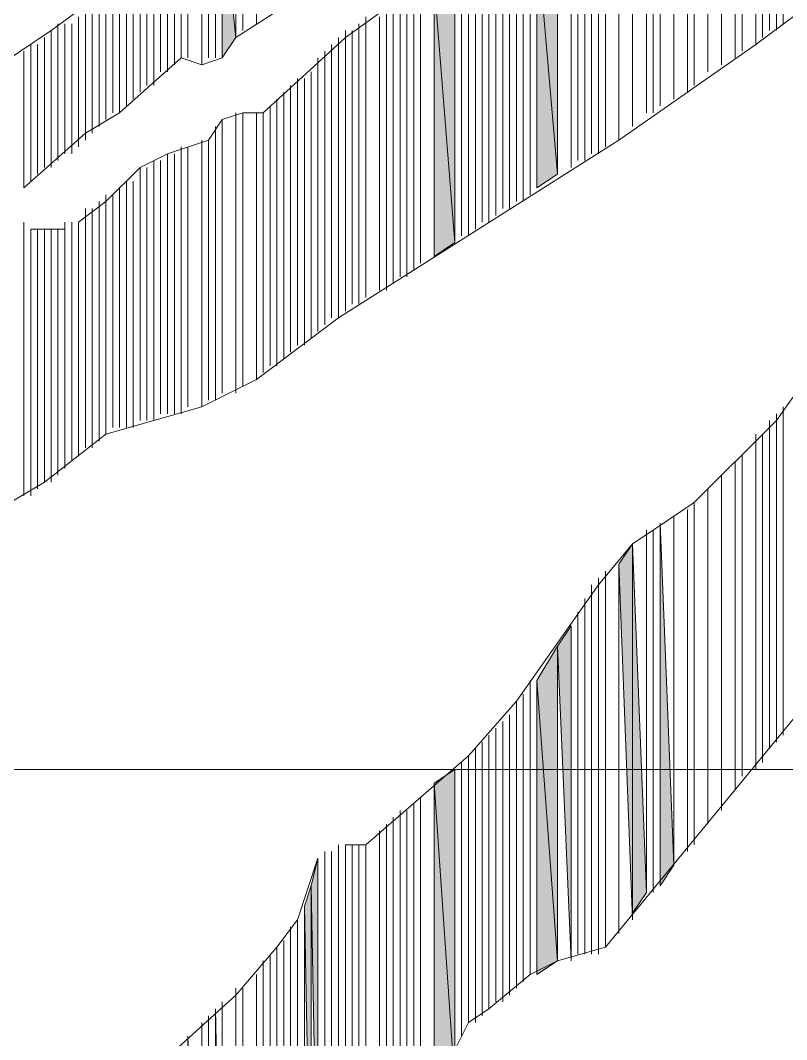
# Model space of a CAD drawing. Header units: millimetres. Extents: x -30643 to 86172, y -19411 to 63186.
# Drawn here: x 82897.8 to 82976.6, y -1734.6 to -1629.8 of the extents above; entities that cross this region are included whole.
import ezdxf

# ---------------------------------------------------------------- set-up
doc = ezdxf.new("R2010")
doc.units = ezdxf.units.MM

msp = doc.modelspace()

# ---------------------------------------------------------------- hatches: boundary and pattern name
h = msp.add_hatch(color=0)
h.dxf.hatch_style = 2
h.paths.add_polyline_path([(82918.55, -1633.62), (82919.96, -1631.51), (82918.55, -1618.14)])
h = msp.add_hatch(color=0)
h.dxf.hatch_style = 2
h.paths.add_polyline_path([(82953.03, -1645.59), (82953.03, -1619.55), (82950.92, -1620.96)])
h = msp.add_hatch(color=0)
h.dxf.hatch_style = 2
h.paths.add_polyline_path([(82950.92, -1646.99), (82953.03, -1645.59), (82950.92, -1620.96)])
h = msp.add_hatch(color=0)
h.dxf.hatch_style = 2
h.paths.add_polyline_path([(82942.48, -1652.62), (82942.48, -1625.18), (82940.37, -1625.88)])
h = msp.add_hatch(color=0)
h.dxf.hatch_style = 2
h.paths.add_polyline_path([(82940.37, -1654.03), (82942.48, -1652.62), (82940.37, -1625.88)])
h = msp.add_hatch(color=0)
h.dxf.hatch_style = 2
h.paths.add_polyline_path([(82963.59, -1718.77), (82964.99, -1716.66), (82963.59, -1681.47)])
h = msp.add_hatch(color=0)
h.dxf.hatch_style = 2
h.paths.add_polyline_path([(82960.77, -1722.29), (82960.77, -1683.59), (82959.36, -1685.7)])
h = msp.add_hatch(color=0)
h.dxf.hatch_style = 2
h.paths.add_polyline_path([(82960.77, -1721.58), (82962.18, -1719.47), (82960.77, -1683.59)])
h = msp.add_hatch(color=0)
h.dxf.hatch_style = 2
h.paths.add_polyline_path([(82954.44, -1726.51), (82954.44, -1692.03), (82953.03, -1694.14)])
h = msp.add_hatch(color=0)
h.dxf.hatch_style = 2
h.paths.add_polyline_path([(82953.03, -1726.51), (82953.03, -1694.14), (82950.92, -1697.66)])
h = msp.add_hatch(color=0)
h.dxf.hatch_style = 2
h.paths.add_polyline_path([(82950.92, -1727.92), (82953.03, -1726.51), (82950.92, -1697.66)])
h = msp.add_hatch(color=0)
h.dxf.hatch_style = 2
h.paths.add_polyline_path([(82942.48, -1739.18), (82942.48, -1706.81), (82940.37, -1708.21)])
h = msp.add_hatch(color=0)
h.dxf.hatch_style = 2
h.paths.add_polyline_path([(82940.37, -1741.29), (82942.48, -1739.18), (82940.37, -1708.21)])
h = msp.add_hatch(color=0)
h.dxf.hatch_style = 2
h.paths.add_polyline_path([(82928.4, -1755.36), (82928.4, -1715.95), (82927.7, -1718.77)])
h = msp.add_hatch(color=0)
h.dxf.hatch_style = 2
h.paths.add_polyline_path([(82927.7, -1756.77), (82927.7, -1718.77), (82927, -1720.88)])
h = msp.add_hatch(color=0)
h.dxf.hatch_style = 2
h.paths.add_polyline_path([(82917.85, -1770.14), (82918.55, -1765.92), (82917.85, -1731.44)])
h = msp.add_hatch(color=0)
h.dxf.hatch_style = 2
h.paths.add_polyline_path([(82915.03, -1774.36), (82916.44, -1772.25), (82915.03, -1734.25)])

# ---------------------------------------------------------------- linework, layer by layer
at = {"color": 0, "lineweight": 0}
for points in [[(82975.55, -1630.11), (82975.55, -1602.66)], [(82975.55, -1630.11), (82975.55, -1602.66)], [(82975.55, -1630.11), (82975.55, -1602.66)], [(82975.55, -1630.11), (82975.55, -1602.66)], [(82976.25, -1630.11), (82976.25, -1602.66)], [(82976.25, -1630.11), (82976.25, -1602.66)], [(82976.25, -1630.11), (82976.25, -1602.66)], [(82976.25, -1630.11), (82976.25, -1602.66)], [(82974.85, -1630.81), (82974.85, -1604.07)], [(82974.85, -1630.81), (82974.85, -1604.07)], [(82975.55, -1630.81), (82975.55, -1603.37)], [(82975.55, -1630.81), (82975.55, -1603.37)], [(82975.55, -1630.11), (82975.55, -1603.37)], [(82975.55, -1630.11), (82975.55, -1603.37)], [(82975.55, -1630.81), (82975.55, -1604.07)], [(82975.55, -1630.81), (82975.55, -1604.07)], [(82974.14, -1631.51), (82974.14, -1604.77)], [(82974.14, -1631.51), (82974.14, -1604.77)], [(82974.85, -1630.81), (82974.85, -1604.77)], [(82974.85, -1630.81), (82974.85, -1604.77)], [(82972.03, -1632.92), (82972.03, -1606.18)], [(82972.03, -1632.92), (82972.03, -1606.18)], [(82973.44, -1632.22), (82973.44, -1605.48)], [(82973.44, -1632.22), (82973.44, -1605.48)], [(82973.44, -1631.51), (82973.44, -1605.48)], [(82973.44, -1631.51), (82973.44, -1605.48)], [(82974.14, -1631.51), (82974.14, -1605.48)], [(82974.14, -1631.51), (82974.14, -1605.48)], [(82971.33, -1633.62), (82971.33, -1606.88)], [(82971.33, -1633.62), (82971.33, -1606.88)], [(82969.92, -1634.33), (82969.92, -1607.59)], [(82969.92, -1634.33), (82969.92, -1607.59)], [(82969.92, -1634.33), (82969.92, -1607.59)], [(82969.92, -1634.33), (82969.92, -1607.59)], [(82968.51, -1635.03), (82968.51, -1609)], [(82968.51, -1635.03), (82968.51, -1609)], [(82966.4, -1637.14), (82966.4, -1610.4)], [(82966.4, -1637.14), (82966.4, -1610.4)], [(82967.1, -1636.44), (82967.1, -1609.7)], [(82967.1, -1636.44), (82967.1, -1609.7)], [(82967.1, -1636.44), (82967.1, -1609.7)], [(82967.1, -1636.44), (82967.1, -1609.7)], [(82964.99, -1637.85), (82964.99, -1611.11)], [(82964.99, -1637.85), (82964.99, -1611.11)], [(82964.99, -1637.85), (82964.99, -1611.11)], [(82964.99, -1637.85), (82964.99, -1611.11)], [(82962.18, -1639.25), (82962.18, -1612.51)], [(82962.18, -1639.25), (82962.18, -1612.51)], [(82962.88, -1639.25), (82962.88, -1612.51)], [(82962.88, -1639.25), (82962.88, -1612.51)], [(82962.88, -1639.25), (82962.88, -1612.51)], [(82962.88, -1639.25), (82962.88, -1612.51)], [(82963.59, -1638.55), (82963.59, -1611.81)], [(82963.59, -1638.55), (82963.59, -1611.81)], [(82963.59, -1638.55), (82963.59, -1612.51)], [(82963.59, -1638.55), (82963.59, -1612.51)], [(82960.77, -1640.66), (82960.77, -1613.92)], [(82960.77, -1640.66), (82960.77, -1613.92)], [(82960.77, -1640.66), (82960.77, -1613.92)], [(82960.77, -1640.66), (82960.77, -1613.92)], [(82959.36, -1642.07), (82959.36, -1615.33)], [(82959.36, -1642.07), (82959.36, -1615.33)], [(82959.36, -1642.07), (82959.36, -1615.33)], [(82959.36, -1642.07), (82959.36, -1615.33)], [(82920.66, -1630.81), (82920.66, -1616.74)], [(82920.66, -1630.81), (82920.66, -1616.74)], [(82920.66, -1630.81), (82920.66, -1616.74)], [(82920.66, -1630.81), (82920.66, -1616.74)], [(82922.07, -1630.11), (82922.07, -1616.03)], [(82922.07, -1630.11), (82922.07, -1616.03)], [(82956.55, -1643.48), (82956.55, -1616.74)], [(82956.55, -1643.48), (82956.55, -1616.74)], [(82957.25, -1642.77), (82957.25, -1616.03)], [(82957.25, -1642.77), (82957.25, -1616.03)], [(82957.25, -1643.48), (82957.25, -1616.74)], [(82957.25, -1643.48), (82957.25, -1616.74)], [(82957.96, -1642.77), (82957.96, -1616.03)], [(82957.96, -1642.77), (82957.96, -1616.03)], [(82957.96, -1642.77), (82957.96, -1616.03)], [(82957.96, -1642.77), (82957.96, -1616.03)], [(82919.96, -1631.51), (82919.96, -1617.44)], [(82919.96, -1631.51), (82919.96, -1617.44)], [(82919.96, -1631.51), (82919.96, -1617.44)], [(82919.96, -1631.51), (82919.96, -1617.44)], [(82919.96, -1630.81), (82919.96, -1617.44)], [(82919.96, -1630.81), (82919.96, -1617.44)], [(82955.14, -1644.18), (82955.14, -1617.44)], [(82955.14, -1644.18), (82955.14, -1617.44)], [(82955.85, -1644.18), (82955.85, -1617.44)], [(82955.85, -1644.18), (82955.85, -1617.44)], [(82917.14, -1633.62), (82917.14, -1618.85)], [(82917.14, -1633.62), (82917.14, -1618.85)], [(82917.85, -1633.62), (82917.85, -1618.85)], [(82917.85, -1633.62), (82917.85, -1618.85)], [(82918.55, -1633.62), (82918.55, -1618.14)], [(82918.55, -1633.62), (82918.55, -1618.14)], [(82918.55, -1633.62), (82918.55, -1618.14)], [(82918.55, -1633.62), (82918.55, -1618.14)], [(82918.55, -1633.62), (82918.55, -1618.14)], [(82918.55, -1633.62), (82919.96, -1631.51), (82918.55, -1618.14)], [(82954.44, -1644.88), (82954.44, -1618.14)], [(82954.44, -1644.88), (82954.44, -1618.14)], [(82916.44, -1634.33), (82916.44, -1619.55)], [(82916.44, -1634.33), (82916.44, -1619.55)], [(82916.44, -1634.33), (82916.44, -1619.55)], [(82916.44, -1634.33), (82916.44, -1619.55)], [(82917.14, -1633.62), (82917.14, -1619.55)], [(82917.14, -1633.62), (82917.14, -1619.55)], [(82953.03, -1645.59), (82953.03, -1619.55), (82950.92, -1620.96)], [(82953.03, -1645.59), (82953.03, -1619.55)], [(82914.33, -1633.62), (82914.33, -1621.66)], [(82914.33, -1633.62), (82914.33, -1621.66)], [(82915.03, -1633.62), (82915.03, -1620.96)], [(82915.03, -1633.62), (82915.03, -1620.96)], [(82915.03, -1633.62), (82915.03, -1620.96)], [(82915.03, -1633.62), (82915.03, -1620.96)], [(82948.81, -1648.4), (82948.81, -1621.66)], [(82948.81, -1648.4), (82948.81, -1621.66)], [(82949.51, -1648.4), (82949.51, -1621.66)], [(82949.51, -1648.4), (82949.51, -1621.66)], [(82949.51, -1647.7), (82949.51, -1621.66)], [(82949.51, -1647.7), (82949.51, -1621.66)], [(82949.51, -1647.7), (82949.51, -1621.66)], [(82949.51, -1647.7), (82949.51, -1621.66)], [(82949.51, -1647.7), (82949.51, -1621.66)], [(82949.51, -1647.7), (82949.51, -1621.66)], [(82950.22, -1647.7), (82950.22, -1620.96)], [(82950.22, -1647.7), (82950.22, -1620.96)], [(82950.92, -1646.99), (82950.92, -1620.96)], [(82950.92, -1646.99), (82953.03, -1645.59), (82950.92, -1620.96)], [(82912.22, -1635.03), (82912.22, -1622.37)], [(82912.22, -1635.03), (82912.22, -1622.37)], [(82912.92, -1635.03), (82912.92, -1622.37)], [(82912.92, -1635.03), (82912.92, -1622.37)], [(82912.92, -1635.03), (82912.92, -1622.37)], [(82912.92, -1635.03), (82912.92, -1622.37)], [(82912.92, -1635.03), (82912.92, -1622.37)], [(82912.92, -1635.03), (82912.92, -1622.37)], [(82912.92, -1635.03), (82912.92, -1622.37)], [(82912.92, -1635.03), (82912.92, -1622.37)], [(82912.92, -1635.03), (82912.92, -1622.37)], [(82912.92, -1635.03), (82912.92, -1622.37)], [(82913.63, -1634.33), (82913.63, -1622.37)], [(82913.63, -1634.33), (82913.63, -1622.37)], [(82948.11, -1649.11), (82948.11, -1622.37)], [(82948.11, -1649.11), (82948.11, -1622.37)], [(82948.81, -1648.4), (82948.81, -1622.37)], [(82948.81, -1648.4), (82948.81, -1622.37)], [(82910.81, -1636.44), (82910.81, -1623.77)], [(82910.81, -1636.44), (82910.81, -1623.77)], [(82911.51, -1635.74), (82911.51, -1623.07)], [(82911.51, -1635.74), (82911.51, -1623.07)], [(82911.51, -1636.44), (82911.51, -1623.77)], [(82911.51, -1636.44), (82911.51, -1623.77)], [(82911.51, -1635.74), (82911.51, -1623.77)], [(82911.51, -1635.74), (82911.51, -1623.77)], [(82912.22, -1635.03), (82912.22, -1623.07)], [(82912.22, -1635.03), (82912.22, -1623.07)], [(82945.29, -1650.51), (82945.29, -1623.77)], [(82945.29, -1650.51), (82945.29, -1623.77)], [(82945.99, -1650.51), (82945.99, -1623.77)], [(82945.99, -1650.51), (82945.99, -1623.77)], [(82945.99, -1649.81), (82945.99, -1623.77)], [(82945.99, -1649.81), (82945.99, -1623.77)], [(82946.7, -1649.81), (82946.7, -1623.07)], [(82946.7, -1649.81), (82946.7, -1623.07)], [(82947.4, -1649.11), (82947.4, -1623.07)], [(82947.4, -1649.11), (82947.4, -1623.07)], [(82947.4, -1649.11), (82947.4, -1623.07)], [(82947.4, -1649.11), (82947.4, -1623.07)], [(82947.4, -1649.11), (82947.4, -1623.07)], [(82947.4, -1649.11), (82947.4, -1623.07)], [(82910.11, -1637.14), (82910.11, -1624.48)], [(82910.11, -1637.14), (82910.11, -1624.48)], [(82910.11, -1637.14), (82910.11, -1624.48)], [(82910.11, -1637.14), (82910.11, -1624.48)], [(82910.11, -1637.14), (82910.11, -1624.48)], [(82910.11, -1637.14), (82910.11, -1624.48)], [(82943.88, -1651.92), (82943.88, -1624.48)], [(82943.88, -1651.92), (82943.88, -1624.48)], [(82943.88, -1651.22), (82943.88, -1624.48)], [(82943.88, -1651.22), (82943.88, -1624.48)], [(82944.59, -1651.22), (82944.59, -1624.48)], [(82944.59, -1651.22), (82944.59, -1624.48)], [(82944.59, -1651.22), (82944.59, -1624.48)], [(82944.59, -1651.22), (82944.59, -1624.48)], [(82908, -1639.25), (82908, -1625.88)], [(82908, -1639.25), (82908, -1625.88)], [(82908, -1639.25), (82908, -1625.88)], [(82908, -1639.25), (82908, -1625.88)], [(82908, -1638.55), (82908, -1625.88)], [(82908, -1638.55), (82908, -1625.88)], [(82908.7, -1637.85), (82908.7, -1625.18)], [(82908.7, -1637.85), (82908.7, -1625.18)], [(82908.7, -1637.85), (82908.7, -1625.18)], [(82908.7, -1637.85), (82908.7, -1625.18)], [(82908.7, -1637.85), (82908.7, -1625.18)], [(82908.7, -1637.85), (82908.7, -1625.18)], [(82908.7, -1638.55), (82908.7, -1625.88)], [(82908.7, -1638.55), (82908.7, -1625.88)], [(82909.4, -1637.85), (82909.4, -1625.18)], [(82909.4, -1637.85), (82909.4, -1625.18)], [(82942.48, -1652.62), (82942.48, -1625.18), (82940.37, -1625.88)], [(82940.37, -1654.03), (82940.37, -1625.88)], [(82940.37, -1654.03), (82940.37, -1625.88)], [(82940.37, -1654.03), (82940.37, -1625.88)], [(82940.37, -1654.03), (82942.48, -1652.62), (82940.37, -1625.88)], [(82942.48, -1652.62), (82942.48, -1625.18)], [(82943.18, -1651.92), (82943.18, -1625.18)], [(82943.18, -1651.92), (82943.18, -1625.18)], [(82943.18, -1651.92), (82943.18, -1625.18)], [(82943.18, -1651.92), (82943.18, -1625.18)], [(82943.18, -1651.92), (82943.18, -1625.18)], [(82943.18, -1651.92), (82943.18, -1625.18)], [(82907.29, -1639.25), (82907.29, -1626.59)], [(82907.29, -1639.25), (82907.29, -1626.59)], [(82938.96, -1654.73), (82938.96, -1626.59)], [(82938.96, -1654.73), (82938.96, -1626.59)], [(82940.37, -1654.03), (82940.37, -1626.59)], [(82940.37, -1654.03), (82940.37, -1626.59)], [(82905.18, -1641.37), (82905.18, -1628)], [(82905.18, -1641.37), (82905.18, -1628)], [(82905.18, -1641.37), (82905.18, -1628)], [(82905.18, -1641.37), (82905.18, -1628)], [(82905.18, -1641.37), (82905.18, -1628)], [(82905.18, -1641.37), (82905.18, -1628)], [(82905.88, -1640.66), (82905.88, -1628)], [(82905.88, -1640.66), (82905.88, -1628)], [(82906.59, -1639.96), (82906.59, -1627.29)], [(82906.59, -1639.96), (82906.59, -1627.29)], [(82906.59, -1639.96), (82906.59, -1627.29)], [(82906.59, -1639.96), (82906.59, -1627.29)], [(82936.14, -1656.85), (82936.14, -1628)], [(82936.14, -1656.85), (82936.14, -1628)], [(82936.85, -1656.14), (82936.85, -1627.29)], [(82936.85, -1656.14), (82936.85, -1627.29)], [(82937.55, -1656.14), (82937.55, -1627.29)], [(82937.55, -1656.14), (82937.55, -1627.29)], [(82937.55, -1655.44), (82937.55, -1627.29)], [(82937.55, -1655.44), (82937.55, -1627.29)], [(82937.55, -1655.44), (82937.55, -1627.29)], [(82937.55, -1655.44), (82937.55, -1627.29)], [(82938.25, -1655.44), (82938.25, -1627.29)], [(82938.25, -1655.44), (82938.25, -1627.29)], [(82904.48, -1642.07), (82904.48, -1628.7)], [(82904.48, -1642.07), (82904.48, -1628.7)], [(82904.48, -1641.37), (82904.48, -1628.7)], [(82904.48, -1641.37), (82904.48, -1628.7)], [(82935.44, -1657.55), (82935.44, -1628.7)], [(82935.44, -1657.55), (82935.44, -1628.7)], [(82935.44, -1656.85), (82935.44, -1628.7)], [(82935.44, -1656.85), (82935.44, -1628.7)], [(82901.66, -1644.18), (82901.66, -1630.11)], [(82901.66, -1644.18), (82901.66, -1630.11)], [(82901.66, -1643.48), (82901.66, -1630.11)], [(82901.66, -1643.48), (82901.66, -1630.11)], [(82902.37, -1643.48), (82902.37, -1630.11)], [(82902.37, -1643.48), (82902.37, -1630.11)], [(82902.37, -1643.48), (82902.37, -1630.11)], [(82902.37, -1643.48), (82902.37, -1630.11)], [(82902.37, -1643.48), (82902.37, -1630.11)], [(82902.37, -1643.48), (82902.37, -1630.11)], [(82903.07, -1643.48), (82903.07, -1630.11)], [(82903.07, -1643.48), (82903.07, -1630.11)], [(82903.77, -1642.77), (82903.77, -1629.4)], [(82903.77, -1642.77), (82903.77, -1629.4)], [(82903.77, -1642.07), (82903.77, -1629.4)], [(82903.77, -1642.07), (82903.77, -1629.4)], [(82903.77, -1642.07), (82903.77, -1629.4)], [(82903.77, -1642.07), (82903.77, -1629.4)], [(82932.62, -1658.96), (82932.62, -1630.11)], [(82932.62, -1658.96), (82932.62, -1630.11)], [(82933.33, -1658.25), (82933.33, -1629.4)], [(82933.33, -1658.25), (82933.33, -1629.4)], [(82933.33, -1658.25), (82933.33, -1630.11)], [(82933.33, -1658.25), (82933.33, -1630.11)], [(82933.33, -1658.25), (82933.33, -1630.11)], [(82933.33, -1658.25), (82933.33, -1630.11)], [(82934.74, -1657.55), (82934.74, -1629.4)], [(82934.74, -1657.55), (82934.74, -1629.4)], [(82900.96, -1644.18), (82900.96, -1630.81)], [(82900.96, -1644.18), (82900.96, -1630.81)], [(82900.96, -1644.18), (82900.96, -1630.81)], [(82900.96, -1644.18), (82900.96, -1630.81)], [(82901.66, -1644.18), (82901.66, -1630.81)], [(82901.66, -1644.18), (82901.66, -1630.81)], [(82901.66, -1644.18), (82901.66, -1630.81)], [(82901.66, -1644.18), (82901.66, -1630.81)], [(82931.22, -1659.66), (82931.22, -1630.81)], [(82931.22, -1659.66), (82931.22, -1630.81)], [(82931.22, -1659.66), (82931.22, -1630.81)], [(82931.22, -1659.66), (82931.22, -1630.81)], [(82931.92, -1658.96), (82931.92, -1630.81)], [(82931.92, -1658.96), (82931.92, -1630.81)], [(82898.85, -1646.29), (82898.85, -1632.22)], [(82898.85, -1646.29), (82898.85, -1632.22)], [(82898.85, -1646.29), (82898.85, -1632.22)], [(82898.85, -1646.29), (82898.85, -1632.22)], [(82899.55, -1645.59), (82899.55, -1632.22)], [(82899.55, -1645.59), (82899.55, -1632.22)], [(82900.26, -1644.88), (82900.26, -1631.51)], [(82900.26, -1644.88), (82900.26, -1631.51)], [(82900.26, -1644.88), (82900.26, -1631.51)], [(82900.26, -1644.88), (82900.26, -1631.51)], [(82900.26, -1644.88), (82900.26, -1631.51)], [(82900.26, -1644.88), (82900.26, -1631.51)], [(82900.96, -1644.88), (82900.96, -1631.51)], [(82900.96, -1644.88), (82900.96, -1631.51)], [(82900.96, -1644.88), (82900.96, -1631.51)], [(82900.96, -1644.88), (82900.96, -1631.51)], [(82929.81, -1660.36), (82929.81, -1632.22)], [(82929.81, -1660.36), (82929.81, -1632.22)], [(82930.51, -1660.36), (82930.51, -1631.51)], [(82930.51, -1660.36), (82930.51, -1631.51)], [(82930.51, -1660.36), (82930.51, -1632.22)], [(82930.51, -1660.36), (82930.51, -1632.22)], [(82930.51, -1660.36), (82930.51, -1632.22)], [(82930.51, -1660.36), (82930.51, -1632.22)], [(82930.51, -1660.36), (82930.51, -1632.22)], [(82930.51, -1660.36), (82930.51, -1632.22)], [(82930.51, -1660.36), (82930.51, -1632.22)], [(82930.51, -1660.36), (82930.51, -1632.22)], [(82931.22, -1659.66), (82931.22, -1631.51)], [(82931.22, -1659.66), (82931.22, -1631.51)], [(82931.22, -1659.66), (82931.22, -1631.51)], [(82931.22, -1659.66), (82931.22, -1631.51)], [(82931.22, -1659.66), (82931.22, -1631.51)], [(82931.22, -1659.66), (82931.22, -1631.51)], [(82898.14, -1646.99), (82898.14, -1632.92)], [(82898.14, -1646.99), (82898.14, -1632.92)], [(82898.14, -1646.99), (82898.14, -1632.92)], [(82898.14, -1646.99), (82898.14, -1632.92)], [(82898.14, -1646.99), (82898.14, -1632.92)], [(82898.14, -1646.99), (82898.14, -1632.92)], [(82898.85, -1646.29), (82898.85, -1632.92)], [(82898.85, -1646.29), (82898.85, -1632.92)], [(82898.85, -1646.29), (82898.85, -1632.92)], [(82898.85, -1646.29), (82898.85, -1632.92)], [(82929.11, -1661.07), (82929.11, -1632.92)], [(82929.11, -1661.07), (82929.11, -1632.92)], [(82928.4, -1661.77), (82928.4, -1633.62)], [(82928.4, -1661.77), (82928.4, -1633.62)], [(82929.11, -1661.07), (82929.11, -1633.62)], [(82929.11, -1661.07), (82929.11, -1633.62)], [(82927.7, -1662.48), (82927.7, -1635.03)], [(82927.7, -1662.48), (82927.7, -1635.03)], [(82925.59, -1663.88), (82925.59, -1636.44)], [(82925.59, -1663.88), (82925.59, -1636.44)], [(82926.29, -1663.18), (82926.29, -1635.74)], [(82926.29, -1663.18), (82926.29, -1635.74)], [(82926.29, -1663.18), (82926.29, -1636.44)], [(82926.29, -1663.18), (82926.29, -1636.44)], [(82927, -1663.18), (82927, -1635.74)], [(82927, -1663.18), (82927, -1635.74)], [(82927, -1663.18), (82927, -1635.74)], [(82927, -1663.18), (82927, -1635.74)], [(82927, -1663.18), (82927, -1635.74)], [(82927, -1663.18), (82927, -1635.74)], [(82924.88, -1664.59), (82924.88, -1637.14)], [(82924.88, -1664.59), (82924.88, -1637.14)], [(82924.88, -1664.59), (82924.88, -1637.14)], [(82924.88, -1664.59), (82924.88, -1637.14)], [(82923.48, -1665.29), (82923.48, -1638.55)], [(82923.48, -1665.29), (82923.48, -1638.55)], [(82923.48, -1665.29), (82923.48, -1638.55)], [(82923.48, -1665.29), (82923.48, -1638.55)], [(82924.18, -1665.29), (82924.18, -1637.85)], [(82924.18, -1665.29), (82924.18, -1637.85)], [(82924.18, -1664.59), (82924.18, -1637.85)], [(82924.18, -1664.59), (82924.18, -1637.85)], [(82924.18, -1664.59), (82924.18, -1637.85)], [(82924.18, -1664.59), (82924.18, -1637.85)], [(82924.18, -1664.59), (82924.18, -1637.85)], [(82924.18, -1664.59), (82924.18, -1637.85)], [(82924.18, -1665.29), (82924.18, -1638.55)], [(82924.18, -1665.29), (82924.18, -1638.55)], [(82919.96, -1668.1), (82919.96, -1639.25)], [(82919.96, -1668.1), (82919.96, -1639.25)], [(82919.96, -1667.4), (82919.96, -1639.25)], [(82919.96, -1667.4), (82919.96, -1639.25)], [(82919.96, -1667.4), (82919.96, -1639.25)], [(82919.96, -1667.4), (82919.96, -1639.25)], [(82920.66, -1667.4), (82920.66, -1639.25)], [(82920.66, -1667.4), (82920.66, -1639.25)], [(82920.66, -1667.4), (82920.66, -1639.25)], [(82920.66, -1667.4), (82920.66, -1639.25)], [(82922.07, -1666.7), (82922.07, -1639.25)], [(82922.07, -1666.7), (82922.07, -1639.25)], [(82922.77, -1665.99), (82922.77, -1639.25)], [(82922.77, -1665.99), (82922.77, -1639.25)], [(82917.85, -1668.81), (82917.85, -1640.66)], [(82917.85, -1668.81), (82917.85, -1640.66)], [(82918.55, -1668.1), (82918.55, -1639.96)], [(82918.55, -1668.1), (82918.55, -1639.96)], [(82918.55, -1668.1), (82918.55, -1639.96)], [(82918.55, -1668.1), (82918.55, -1639.96)], [(82918.55, -1668.1), (82918.55, -1639.96)], [(82918.55, -1668.1), (82918.55, -1639.96)], [(82914.33, -1670.22), (82914.33, -1642.77)], [(82914.33, -1670.22), (82914.33, -1642.77)], [(82915.03, -1669.51), (82915.03, -1642.77)], [(82915.03, -1669.51), (82915.03, -1642.77)], [(82915.03, -1669.51), (82915.03, -1642.77)], [(82915.03, -1669.51), (82915.03, -1642.77)], [(82916.44, -1669.51), (82916.44, -1642.07)], [(82916.44, -1669.51), (82916.44, -1642.07)], [(82916.44, -1669.51), (82916.44, -1642.07)], [(82916.44, -1669.51), (82916.44, -1642.07)], [(82917.14, -1668.81), (82917.14, -1642.07)], [(82917.14, -1668.81), (82917.14, -1642.07)], [(82917.14, -1668.81), (82917.14, -1642.07)], [(82917.14, -1668.81), (82917.14, -1642.07)], [(82912.92, -1670.22), (82912.92, -1643.48)], [(82912.92, -1670.22), (82912.92, -1643.48)], [(82912.92, -1670.22), (82912.92, -1643.48)], [(82912.92, -1670.22), (82912.92, -1643.48)], [(82912.92, -1670.22), (82912.92, -1643.48)], [(82912.92, -1670.22), (82912.92, -1643.48)], [(82912.92, -1670.22), (82912.92, -1643.48)], [(82912.92, -1670.22), (82912.92, -1643.48)], [(82913.63, -1670.22), (82913.63, -1643.48)], [(82913.63, -1670.22), (82913.63, -1643.48)], [(82910.11, -1670.92), (82910.11, -1644.88)], [(82910.11, -1670.92), (82910.11, -1644.88)], [(82910.11, -1670.92), (82910.11, -1644.88)], [(82910.11, -1670.92), (82910.11, -1644.88)], [(82910.11, -1670.92), (82910.11, -1644.88)], [(82910.11, -1670.92), (82910.11, -1644.88)], [(82910.81, -1670.92), (82910.81, -1644.88)], [(82910.81, -1670.92), (82910.81, -1644.88)], [(82911.51, -1670.92), (82911.51, -1644.18)], [(82911.51, -1670.92), (82911.51, -1644.18)], [(82911.51, -1670.92), (82911.51, -1644.18)], [(82911.51, -1670.92), (82911.51, -1644.18)], [(82911.51, -1670.92), (82911.51, -1644.88)], [(82911.51, -1670.92), (82911.51, -1644.88)], [(82912.22, -1670.22), (82912.22, -1644.18)], [(82912.22, -1670.22), (82912.22, -1644.18)], [(82912.22, -1670.22), (82912.22, -1644.18)], [(82912.22, -1670.22), (82912.22, -1644.18)], [(82912.92, -1670.22), (82912.92, -1644.18)], [(82912.92, -1670.22), (82912.92, -1644.18)], [(82908, -1671.62), (82908, -1646.99)], [(82908, -1671.62), (82908, -1646.99)], [(82908, -1671.62), (82908, -1646.99)], [(82908, -1671.62), (82908, -1646.99)], [(82908, -1671.62), (82908, -1646.99)], [(82908, -1671.62), (82908, -1646.99)], [(82908.7, -1671.62), (82908.7, -1646.29)], [(82908.7, -1671.62), (82908.7, -1646.29)], [(82908.7, -1671.62), (82908.7, -1646.29)], [(82908.7, -1671.62), (82908.7, -1646.29)], [(82908.7, -1671.62), (82908.7, -1646.29)], [(82908.7, -1671.62), (82908.7, -1646.29)], [(82908.7, -1671.62), (82908.7, -1646.29)], [(82908.7, -1671.62), (82908.7, -1646.29)], [(82909.4, -1671.62), (82909.4, -1646.29)], [(82909.4, -1671.62), (82909.4, -1646.29)], [(82906.59, -1672.33), (82906.59, -1647.7)], [(82906.59, -1672.33), (82906.59, -1647.7)], [(82907.29, -1671.62), (82907.29, -1647.7)], [(82907.29, -1671.62), (82907.29, -1647.7)], [(82904.48, -1673.73), (82904.48, -1649.11)], [(82904.48, -1673.73), (82904.48, -1649.11)], [(82905.18, -1673.73), (82905.18, -1649.11)], [(82905.18, -1673.73), (82905.18, -1649.11)], [(82905.18, -1673.73), (82905.18, -1649.11)], [(82905.18, -1673.73), (82905.18, -1649.11)], [(82905.18, -1673.03), (82905.18, -1649.11)], [(82905.18, -1673.03), (82905.18, -1649.11)], [(82905.88, -1673.03), (82905.88, -1648.4)], [(82905.88, -1673.03), (82905.88, -1648.4)], [(82906.59, -1672.33), (82906.59, -1648.4)], [(82906.59, -1672.33), (82906.59, -1648.4)], [(82904.48, -1673.73), (82904.48, -1649.81)], [(82904.48, -1673.73), (82904.48, -1649.81)], [(82898.14, -1678.66), (82898.14, -1650.51)], [(82898.14, -1678.66), (82898.14, -1650.51)], [(82898.14, -1678.66), (82898.14, -1650.51)], [(82898.14, -1678.66), (82898.14, -1650.51)], [(82898.14, -1678.66), (82898.14, -1651.22)], [(82898.14, -1678.66), (82898.14, -1651.22)], [(82898.85, -1678.66), (82898.85, -1651.22)], [(82898.85, -1678.66), (82898.85, -1651.22)], [(82898.85, -1678.66), (82898.85, -1651.22)], [(82898.85, -1678.66), (82898.85, -1651.22)], [(82898.85, -1677.96), (82898.85, -1651.22)], [(82898.85, -1677.96), (82898.85, -1651.22)], [(82898.85, -1677.96), (82898.85, -1651.22)], [(82898.85, -1677.96), (82898.85, -1651.22)], [(82899.55, -1677.96), (82899.55, -1651.22)], [(82899.55, -1677.96), (82899.55, -1651.22)], [(82900.26, -1677.25), (82900.26, -1651.22)], [(82900.26, -1677.25), (82900.26, -1651.22)], [(82900.26, -1677.25), (82900.26, -1651.22)], [(82900.26, -1677.25), (82900.26, -1651.22)], [(82900.26, -1677.25), (82900.26, -1651.22)], [(82900.26, -1677.25), (82900.26, -1651.22)], [(82900.96, -1677.25), (82900.96, -1651.22)], [(82900.96, -1677.25), (82900.96, -1651.22)], [(82900.96, -1676.55), (82900.96, -1651.22)], [(82900.96, -1676.55), (82900.96, -1651.22)], [(82900.96, -1676.55), (82900.96, -1651.22)], [(82900.96, -1676.55), (82900.96, -1651.22)], [(82900.96, -1676.55), (82900.96, -1651.22)], [(82900.96, -1676.55), (82900.96, -1651.22)], [(82901.66, -1676.55), (82901.66, -1651.22)], [(82901.66, -1676.55), (82901.66, -1651.22)], [(82901.66, -1676.55), (82901.66, -1651.22)], [(82901.66, -1676.55), (82901.66, -1651.22)], [(82901.66, -1675.85), (82901.66, -1651.22)], [(82901.66, -1675.85), (82901.66, -1651.22)], [(82901.66, -1675.85), (82901.66, -1651.22)], [(82901.66, -1675.85), (82901.66, -1651.22)], [(82902.37, -1675.85), (82902.37, -1650.51)], [(82902.37, -1675.85), (82902.37, -1650.51)], [(82902.37, -1675.85), (82902.37, -1650.51)], [(82902.37, -1675.85), (82902.37, -1650.51)], [(82902.37, -1675.85), (82902.37, -1651.22)], [(82902.37, -1675.85), (82902.37, -1651.22)], [(82903.07, -1675.14), (82903.07, -1650.51)], [(82903.07, -1675.14), (82903.07, -1650.51)], [(82903.77, -1674.44), (82903.77, -1650.51)], [(82903.77, -1674.44), (82903.77, -1650.51)], [(82903.77, -1674.44), (82903.77, -1650.51)], [(82903.77, -1674.44), (82903.77, -1650.51)], [(82903.77, -1674.44), (82903.77, -1650.51)], [(82903.77, -1674.44), (82903.77, -1650.51)], [(82975.55, -1703.99), (82975.55, -1670.22)], [(82975.55, -1703.99), (82975.55, -1670.22)], [(82975.55, -1703.29), (82975.55, -1670.22)], [(82975.55, -1703.29), (82975.55, -1670.22)], [(82975.55, -1703.29), (82975.55, -1670.22)], [(82975.55, -1703.29), (82975.55, -1670.22)], [(82976.25, -1703.29), (82976.25, -1669.51)], [(82976.25, -1703.29), (82976.25, -1669.51)], [(82976.25, -1702.58), (82976.25, -1669.51)], [(82976.25, -1702.58), (82976.25, -1669.51)], [(82976.25, -1702.58), (82976.25, -1669.51)], [(82976.25, -1702.58), (82976.25, -1669.51)], [(82974.85, -1703.99), (82974.85, -1670.92)], [(82974.85, -1703.99), (82974.85, -1670.92)], [(82975.55, -1703.99), (82975.55, -1670.92)], [(82975.55, -1703.99), (82975.55, -1670.92)], [(82975.55, -1703.99), (82975.55, -1670.92)], [(82975.55, -1703.99), (82975.55, -1670.92)], [(82973.44, -1706.1), (82973.44, -1672.33)], [(82973.44, -1706.1), (82973.44, -1672.33)], [(82974.14, -1706.1), (82974.14, -1672.33)], [(82974.14, -1706.1), (82974.14, -1672.33)], [(82974.14, -1705.4), (82974.14, -1672.33)], [(82974.14, -1705.4), (82974.14, -1672.33)], [(82974.85, -1704.7), (82974.85, -1671.62)], [(82974.85, -1704.7), (82974.85, -1671.62)], [(82973.44, -1706.81), (82973.44, -1673.03)], [(82973.44, -1706.81), (82973.44, -1673.03)], [(82971.33, -1708.92), (82971.33, -1675.14)], [(82971.33, -1708.92), (82971.33, -1675.14)], [(82972.03, -1707.51), (82972.03, -1674.44)], [(82972.03, -1707.51), (82972.03, -1674.44)], [(82969.92, -1711.03), (82969.92, -1676.55)], [(82969.92, -1711.03), (82969.92, -1676.55)], [(82969.92, -1710.33), (82969.92, -1676.55)], [(82969.92, -1710.33), (82969.92, -1676.55)], [(82968.51, -1712.44), (82968.51, -1677.96)], [(82968.51, -1712.44), (82968.51, -1677.96)], [(82967.1, -1713.84), (82967.1, -1679.36)], [(82967.1, -1713.84), (82967.1, -1679.36)], [(82966.4, -1715.25), (82966.4, -1680.07)], [(82966.4, -1715.25), (82966.4, -1680.07)], [(82967.1, -1714.55), (82967.1, -1680.07)], [(82967.1, -1714.55), (82967.1, -1680.07)], [(82963.59, -1718.77), (82963.59, -1681.47)], [(82963.59, -1718.77), (82963.59, -1681.47)], [(82963.59, -1718.77), (82963.59, -1681.47)], [(82963.59, -1718.77), (82964.99, -1716.66), (82963.59, -1681.47)], [(82964.99, -1716.66), (82964.99, -1680.77)], [(82964.99, -1716.66), (82964.99, -1680.77)], [(82964.99, -1716.66), (82964.99, -1680.77)], [(82964.99, -1716.66), (82964.99, -1680.77)], [(82962.18, -1719.47), (82962.18, -1682.18)], [(82962.18, -1719.47), (82962.18, -1682.18)], [(82962.88, -1719.47), (82962.88, -1682.18)], [(82962.88, -1719.47), (82962.88, -1682.18)], [(82962.88, -1719.47), (82962.88, -1682.18)], [(82962.88, -1719.47), (82962.88, -1682.18)], [(82960.77, -1722.29), (82960.77, -1683.59), (82959.36, -1685.7)], [(82960.77, -1722.29), (82960.77, -1683.59)], [(82960.77, -1721.58), (82960.77, -1683.59)], [(82960.77, -1721.58), (82962.18, -1719.47), (82960.77, -1683.59)], [(82959.36, -1723.7), (82959.36, -1685.7)], [(82959.36, -1723.7), (82959.36, -1685.7)], [(82959.36, -1723.7), (82959.36, -1685.7)], [(82959.36, -1723.7), (82959.36, -1685.7)], [(82957.96, -1725.1), (82957.96, -1686.4)], [(82957.96, -1725.1), (82957.96, -1686.4)], [(82957.96, -1725.1), (82957.96, -1686.4)], [(82957.96, -1725.1), (82957.96, -1686.4)], [(82956.55, -1725.81), (82956.55, -1687.81)], [(82956.55, -1725.81), (82956.55, -1687.81)], [(82957.25, -1725.1), (82957.25, -1687.1)], [(82957.25, -1725.1), (82957.25, -1687.1)], [(82957.25, -1725.81), (82957.25, -1687.81)], [(82957.25, -1725.81), (82957.25, -1687.81)], [(82955.85, -1725.81), (82955.85, -1689.22)], [(82955.85, -1725.81), (82955.85, -1689.22)], [(82955.14, -1725.81), (82955.14, -1690.62)], [(82955.14, -1725.81), (82955.14, -1690.62)], [(82954.44, -1726.51), (82954.44, -1692.03), (82953.03, -1694.14)], [(82954.44, -1726.51), (82954.44, -1692.03)], [(82953.03, -1726.51), (82953.03, -1694.14), (82950.92, -1697.66)], [(82953.03, -1726.51), (82953.03, -1694.14)], [(82950.22, -1727.92), (82950.22, -1697.66)], [(82950.22, -1727.92), (82950.22, -1697.66)], [(82950.92, -1727.92), (82950.92, -1697.66)], [(82950.92, -1727.92), (82953.03, -1726.51), (82950.92, -1697.66)], [(82949.51, -1728.62), (82949.51, -1699.07)], [(82949.51, -1728.62), (82949.51, -1699.07)], [(82949.51, -1728.62), (82949.51, -1699.07)], [(82949.51, -1728.62), (82949.51, -1699.07)], [(82949.51, -1728.62), (82949.51, -1699.07)], [(82949.51, -1728.62), (82949.51, -1699.07)], [(82948.81, -1729.32), (82948.81, -1699.77)], [(82948.81, -1729.32), (82948.81, -1699.77)], [(82948.81, -1729.32), (82948.81, -1700.47)], [(82948.81, -1729.32), (82948.81, -1700.47)], [(82949.51, -1728.62), (82949.51, -1699.77)], [(82949.51, -1728.62), (82949.51, -1699.77)], [(82948.11, -1730.03), (82948.11, -1701.18)], [(82948.11, -1730.03), (82948.11, -1701.18)], [(82946.7, -1730.73), (82946.7, -1702.58)], [(82946.7, -1730.73), (82946.7, -1702.58)], [(82947.4, -1730.73), (82947.4, -1701.88)], [(82947.4, -1730.73), (82947.4, -1701.88)], [(82947.4, -1730.73), (82947.4, -1701.88)], [(82947.4, -1730.73), (82947.4, -1701.88)], [(82947.4, -1730.03), (82947.4, -1701.88)], [(82947.4, -1730.03), (82947.4, -1701.88)], [(82945.99, -1731.44), (82945.99, -1703.29)], [(82945.99, -1731.44), (82945.99, -1703.29)], [(82945.99, -1731.44), (82945.99, -1703.29)], [(82945.99, -1731.44), (82945.99, -1703.29)], [(82944.59, -1732.14), (82944.59, -1704.7)], [(82944.59, -1732.14), (82944.59, -1704.7)], [(82945.29, -1732.14), (82945.29, -1703.99)], [(82945.29, -1732.14), (82945.29, -1703.99)], [(82943.88, -1732.84), (82943.88, -1705.4)], [(82943.88, -1732.84), (82943.88, -1705.4)], [(82944.59, -1732.84), (82944.59, -1705.4)], [(82944.59, -1732.84), (82944.59, -1705.4)], [(82942.48, -1739.18), (82942.48, -1706.81), (82940.37, -1708.21)], [(82942.48, -1735.66), (82942.48, -1706.81)], [(82943.18, -1734.25), (82943.18, -1706.1)], [(82943.18, -1734.25), (82943.18, -1706.1)], [(82943.18, -1734.25), (82943.18, -1706.1)], [(82943.18, -1734.25), (82943.18, -1706.1)], [(82943.18, -1733.55), (82943.18, -1706.1)], [(82943.18, -1733.55), (82943.18, -1706.1)], [(82943.88, -1732.84), (82943.88, -1706.1)], [(82943.88, -1732.84), (82943.88, -1706.1)], [(82940.37, -1741.29), (82940.37, -1708.21)], [(82940.37, -1741.29), (82940.37, -1708.21)], [(82940.37, -1741.29), (82940.37, -1708.21)], [(82940.37, -1741.29), (82942.48, -1739.18), (82940.37, -1708.21)], [(82940.37, -1741.99), (82940.37, -1708.92)], [(82940.37, -1741.99), (82940.37, -1708.92)], [(82938.96, -1742.69), (82938.96, -1709.62)], [(82938.96, -1742.69), (82938.96, -1709.62)], [(82936.85, -1745.51), (82936.85, -1711.03)], [(82936.85, -1745.51), (82936.85, -1711.03)], [(82937.55, -1744.81), (82937.55, -1711.03)], [(82937.55, -1744.81), (82937.55, -1711.03)], [(82937.55, -1744.81), (82937.55, -1711.03)], [(82937.55, -1744.81), (82937.55, -1711.03)], [(82937.55, -1744.81), (82937.55, -1711.03)], [(82937.55, -1744.81), (82937.55, -1711.03)], [(82938.25, -1743.4), (82938.25, -1710.33)], [(82938.25, -1743.4), (82938.25, -1710.33)], [(82936.14, -1746.21), (82936.14, -1711.73)], [(82936.14, -1746.21), (82936.14, -1711.73)], [(82934.74, -1748.32), (82934.74, -1713.14)], [(82934.74, -1748.32), (82934.74, -1713.14)], [(82935.44, -1747.62), (82935.44, -1712.44)], [(82935.44, -1747.62), (82935.44, -1712.44)], [(82935.44, -1747.62), (82935.44, -1713.14)], [(82935.44, -1747.62), (82935.44, -1713.14)], [(82929.11, -1754.66), (82929.11, -1715.25)], [(82929.11, -1754.66), (82929.11, -1715.25)], [(82929.81, -1753.95), (82929.81, -1715.25)], [(82929.81, -1753.95), (82929.81, -1715.25)], [(82930.51, -1753.25), (82930.51, -1714.55)], [(82930.51, -1753.25), (82930.51, -1714.55)], [(82930.51, -1753.25), (82930.51, -1714.55)], [(82930.51, -1753.25), (82930.51, -1714.55)], [(82930.51, -1752.55), (82930.51, -1714.55)], [(82930.51, -1752.55), (82930.51, -1714.55)], [(82930.51, -1753.25), (82930.51, -1715.25)], [(82930.51, -1753.25), (82930.51, -1715.25)], [(82930.51, -1753.25), (82930.51, -1715.25)], [(82930.51, -1753.25), (82930.51, -1715.25)], [(82931.22, -1752.55), (82931.22, -1714.55)], [(82931.22, -1752.55), (82931.22, -1714.55)], [(82931.22, -1752.55), (82931.22, -1714.55)], [(82931.22, -1752.55), (82931.22, -1714.55)], [(82931.22, -1752.55), (82931.22, -1714.55)], [(82931.22, -1752.55), (82931.22, -1714.55)], [(82931.22, -1751.84), (82931.22, -1714.55)], [(82931.22, -1751.84), (82931.22, -1714.55)], [(82931.22, -1751.84), (82931.22, -1714.55)], [(82931.22, -1751.84), (82931.22, -1714.55)], [(82931.92, -1751.14), (82931.92, -1714.55)], [(82931.92, -1751.14), (82931.92, -1714.55)], [(82932.62, -1750.44), (82932.62, -1714.55)], [(82932.62, -1750.44), (82932.62, -1714.55)], [(82933.33, -1749.73), (82933.33, -1714.55)], [(82933.33, -1749.73), (82933.33, -1714.55)], [(82933.33, -1749.73), (82933.33, -1714.55)], [(82933.33, -1749.73), (82933.33, -1714.55)], [(82933.33, -1749.73), (82933.33, -1714.55)], [(82933.33, -1749.73), (82933.33, -1714.55)], [(82928.4, -1755.36), (82928.4, -1715.95), (82927.7, -1718.77)], [(82928.4, -1755.36), (82928.4, -1715.95)], [(82929.11, -1754.66), (82929.11, -1715.95)], [(82929.11, -1754.66), (82929.11, -1715.95)], [(82927.7, -1756.77), (82927.7, -1718.77), (82927, -1720.88)], [(82927.7, -1756.77), (82927.7, -1718.77)], [(82927, -1757.47), (82927, -1720.88)], [(82927, -1757.47), (82927, -1720.88)], [(82927, -1757.47), (82927, -1720.88)], [(82927, -1757.47), (82927, -1720.88)], [(82927, -1757.47), (82927, -1720.88)], [(82927, -1757.47), (82927, -1720.88)], [(82926.29, -1758.18), (82926.29, -1722.29)], [(82926.29, -1758.18), (82926.29, -1722.29)], [(82926.29, -1758.18), (82926.29, -1722.29)], [(82926.29, -1758.18), (82926.29, -1722.29)], [(82925.59, -1758.88), (82925.59, -1722.99)], [(82925.59, -1758.88), (82925.59, -1722.99)], [(82924.88, -1759.58), (82924.88, -1724.4)], [(82924.88, -1759.58), (82924.88, -1724.4)], [(82924.88, -1759.58), (82924.88, -1724.4)], [(82924.88, -1759.58), (82924.88, -1724.4)], [(82924.18, -1760.99), (82924.18, -1725.1)], [(82924.18, -1760.99), (82924.18, -1725.1)], [(82924.18, -1760.29), (82924.18, -1725.1)], [(82924.18, -1760.29), (82924.18, -1725.1)], [(82924.18, -1760.29), (82924.18, -1725.1)], [(82924.18, -1760.29), (82924.18, -1725.1)], [(82924.18, -1760.29), (82924.18, -1725.1)], [(82924.18, -1760.29), (82924.18, -1725.1)], [(82922.77, -1761.69), (82922.77, -1726.51)], [(82922.77, -1761.69), (82922.77, -1726.51)], [(82923.48, -1761.69), (82923.48, -1725.81)], [(82923.48, -1761.69), (82923.48, -1725.81)], [(82923.48, -1760.99), (82923.48, -1725.81)], [(82923.48, -1760.99), (82923.48, -1725.81)], [(82924.18, -1760.99), (82924.18, -1725.81)], [(82924.18, -1760.99), (82924.18, -1725.81)], [(82922.07, -1762.4), (82922.07, -1727.92)], [(82922.07, -1762.4), (82922.07, -1727.92)], [(82919.96, -1763.81), (82919.96, -1729.32)], [(82919.96, -1763.81), (82919.96, -1729.32)], [(82920.66, -1763.1), (82920.66, -1729.32)], [(82920.66, -1763.1), (82920.66, -1729.32)], [(82920.66, -1763.1), (82920.66, -1729.32)], [(82920.66, -1763.1), (82920.66, -1729.32)], [(82918.55, -1765.92), (82918.55, -1730.73)], [(82918.55, -1765.92), (82918.55, -1730.73)], [(82918.55, -1765.92), (82918.55, -1730.73)], [(82918.55, -1765.92), (82918.55, -1730.73)], [(82918.55, -1765.92), (82918.55, -1730.73)], [(82918.55, -1765.92), (82918.55, -1730.73)], [(82919.96, -1764.51), (82919.96, -1730.03)], [(82919.96, -1764.51), (82919.96, -1730.03)], [(82919.96, -1763.81), (82919.96, -1730.03)], [(82919.96, -1763.81), (82919.96, -1730.03)], [(82917.85, -1770.14), (82917.85, -1731.44)], [(82917.85, -1770.14), (82918.55, -1765.92), (82917.85, -1731.44)], [(82916.44, -1772.25), (82916.44, -1732.84)], [(82916.44, -1772.25), (82916.44, -1732.84)], [(82916.44, -1772.25), (82916.44, -1732.84)], [(82916.44, -1772.25), (82916.44, -1732.84)], [(82917.14, -1771.55), (82917.14, -1732.14)], [(82917.14, -1771.55), (82917.14, -1732.14)], [(82917.14, -1771.55), (82917.14, -1732.14)], [(82917.14, -1771.55), (82917.14, -1732.14)], [(82915.03, -1775.06), (82915.03, -1734.25)], [(82915.03, -1775.06), (82915.03, -1734.25)], [(82915.03, -1774.36), (82915.03, -1734.25)], [(82915.03, -1774.36), (82916.44, -1772.25), (82915.03, -1734.25)]]:
    msp.add_lwpolyline(points, close=True, dxfattribs=at)
for points in [[(82937.55, -1604.07), (82900.96, -1630.81)], [(82973.44, -1632.22), (83000.88, -1611.81)], [(82919.96, -1631.51), (82937.55, -1620.25)], [(82936.14, -1628), (82931.22, -1631.51)], [(82900.96, -1630.81), (82892.51, -1636.44)], [(82918.55, -1633.62), (82919.96, -1631.51)], [(82931.22, -1631.51), (82922.77, -1639.25)], [(82959.36, -1642.07), (82973.44, -1632.22)], [(82908, -1639.25), (82914.33, -1633.62)], [(82914.33, -1633.62), (82916.44, -1634.33)], [(82916.44, -1634.33), (82918.55, -1633.62)], [(82904.48, -1641.37), (82908, -1639.25)], [(82920.66, -1639.25), (82918.55, -1639.96)], [(82922.77, -1639.25), (82920.66, -1639.25)], [(82918.55, -1639.96), (82917.14, -1642.07)], [(82898.14, -1646.99), (82904.48, -1641.37)], [(82917.14, -1642.07), (82912.92, -1643.48)], [(82930.51, -1660.36), (82959.36, -1642.07)], [(82912.92, -1643.48), (82910.11, -1644.88)], [(82910.11, -1644.88), (82906.59, -1648.4)], [(82906.59, -1648.4), (82903.77, -1650.51)], [(82902.37, -1651.22), (82898.85, -1651.22)], [(82922.07, -1666.7), (82930.51, -1660.36)], [(82979.07, -1665.99), (82975.55, -1670.92)], [(82916.44, -1669.51), (82922.07, -1666.7)], [(82906.59, -1672.33), (82916.44, -1669.51)], [(82975.55, -1670.92), (82967.1, -1679.36)], [(82900.26, -1677.25), (82906.59, -1672.33)], [(82896.74, -1679.36), (82900.26, -1677.25)], [(82967.1, -1679.36), (82962.88, -1682.18)], [(82962.88, -1682.18), (82960.77, -1683.59)], [(82960.77, -1683.59), (82957.25, -1687.81)], [(82957.25, -1687.81), (82948.81, -1699.77)], [(82957.96, -1725.1), (82987.51, -1689.22)], [(82948.81, -1699.77), (82943.88, -1705.4)], [(82943.88, -1705.4), (82933.33, -1714.55)], [(79373.42, -1706.81), (84204.88, -1706.81)], [(82933.33, -1714.55), (82931.22, -1714.55)], [(82928.4, -1715.95), (82926.29, -1722.29)], [(82926.29, -1722.29), (82924.18, -1725.1)], [(82924.18, -1725.1), (82919.96, -1730.03)], [(82953.03, -1726.51), (82957.96, -1725.1)], [(82950.22, -1727.92), (82953.03, -1726.51)], [(82945.99, -1731.44), (82950.22, -1727.92)], [(82919.96, -1730.03), (82912.22, -1737.07)], [(82943.88, -1732.84), (82945.99, -1731.44)], [(82942.48, -1735.66), (82943.88, -1732.84)]]:
    msp.add_lwpolyline(points, dxfattribs=at)

doc.saveas('drawing.dxf')
